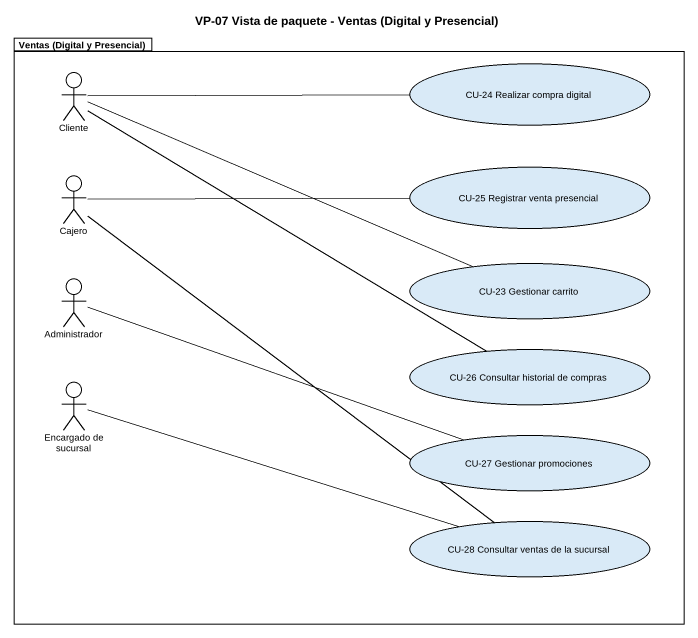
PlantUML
@startuml
title VP-07 Vista de paquete - Ventas (Digital y Presencial)
package "Ventas (Digital y Presencial)" as Ventas_Digital_y_Presencial {
  actor Cliente
  usecase "CU-24 Realizar compra digital" as CU_24_Realizar_compra
  actor Cajero
  usecase "CU-25 Registrar venta presencial" as CU_25_Registrar_venta
  usecase "CU-23 Gestionar carrito" as CU_23_Gestionar_carrito
  actor Administrador
  usecase "CU-26 Consultar historial de compras" as CU_26_Consultar_historial
  actor "Encargado de sucursal" as Encargado_de_sucursal
  usecase "CU-27 Gestionar promociones" as CU_27_Gestionar_promociones
  usecase "CU-28 Consultar ventas de la sucursal" as CU_28_Consultar_ventas_de
}
Cliente -right- CU_24_Realizar_compra
Cliente -right- CU_23_Gestionar_carrito
Cliente -right- CU_26_Consultar_historial
Cajero -right- CU_25_Registrar_venta
Cajero -- CU_28_Consultar_ventas_de
Administrador -right- CU_27_Gestionar_promociones
Encargado_de_sucursal -right- CU_28_Consultar_ventas_de
@enduml
